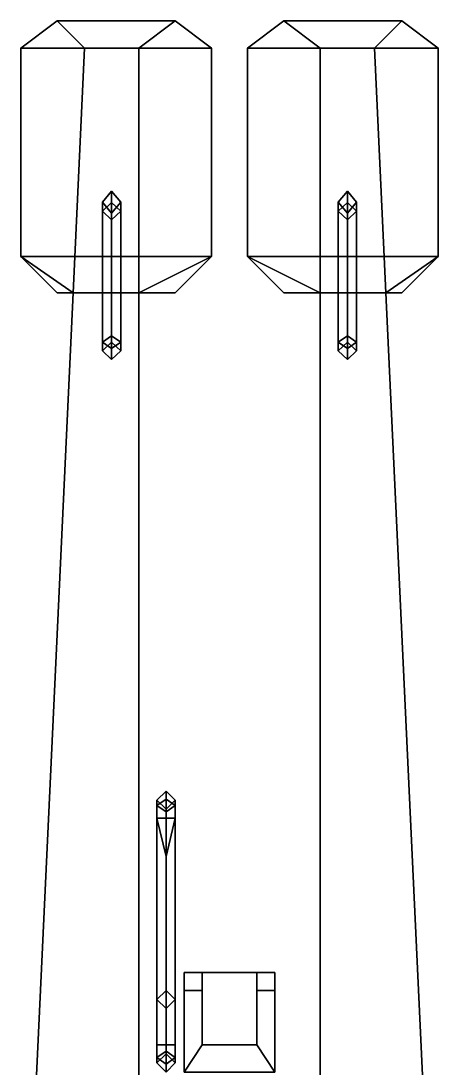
# Model space of a CAD drawing. Header units: millimetres. Extents: x -0.9 to 1, y -4.4 to 14.2.
# Drawn here: x -0.23 to 0.23, y 0.574 to 1.73 of the extents above; entities that cross this region are included whole.
import ezdxf

# ---------------------------------------------------------------- set-up
doc = ezdxf.new("R2010")
doc.units = ezdxf.units.MM
for name, color, linetype in [('gun', 1, 'Continuous'), ('sleeve', 5, 'Continuous'), ('trail', 6, 'Continuous')]:
    doc.layers.add(name, color=color, linetype=linetype)

msp = doc.modelspace()

# ---------------------------------------------------------------- linework, layer by layer
at = {"layer": 'gun'}
for points in [[(0.03, 0.68, 0.57), (0.05, 0.68, 0.55), (-0.05, 0.68, 0.55), (-0.03, 0.68, 0.57)], [(0.05, 0.68, 0.55), (0.05, 0.57, 0.55), (-0.05, 0.57, 0.55), (-0.05, 0.68, 0.55)], [(-0.05, 0.68, 0.55), (-0.05, 0.57, 0.55), (-0.05, 0.57, 0.65), (-0.05, 0.66, 0.65)], [(-0.05, 0.68, 0.63), (-0.05, 0.66, 0.65), (-0.03, 0.66, 0.65), (-0.03, 0.68, 0.63)], [(-0.05, 0.68, 0.55), (-0.05, 0.68, 0.55), (-0.05, 0.66, 0.65), (-0.05, 0.68, 0.63)], [(-0.03, 0.68, 0.63), (-0.03, 0.68, 0.57), (-0.05, 0.68, 0.55), (-0.05, 0.68, 0.63)], [(-0.03, 0.6, 0.65), (-0.03, 0.6, 0.57), (-0.03, 0.68, 0.57), (-0.03, 0.66, 0.65)], [(-0.03, 0.66, 0.65), (-0.03, 0.68, 0.57), (-0.03, 0.68, 0.57), (-0.03, 0.68, 0.63)], [(0.03, 0.6, 0.57), (0.03, 0.68, 0.57), (-0.03, 0.68, 0.57), (-0.03, 0.6, 0.57)], [(0.03, 0.68, 0.57), (0.03, 0.6, 0.57), (0.03, 0.6, 0.65), (0.03, 0.66, 0.65)], [(0.03, 0.68, 0.63), (0.03, 0.66, 0.65), (0.05, 0.66, 0.65), (0.05, 0.68, 0.63)], [(0.05, 0.68, 0.63), (0.05, 0.68, 0.55), (0.03, 0.68, 0.57), (0.03, 0.68, 0.63)], [(0.03, 0.68, 0.57), (0.03, 0.68, 0.57), (0.03, 0.66, 0.65), (0.03, 0.68, 0.63)], [(0.05, 0.57, 0.65), (0.05, 0.57, 0.55), (0.05, 0.68, 0.55), (0.05, 0.66, 0.65)], [(0.05, 0.66, 0.65), (0.05, 0.68, 0.55), (0.05, 0.68, 0.55), (0.05, 0.68, 0.63)], [(-0.05, 0.66, 0.65), (-0.05, 0.57, 0.65), (-0.03, 0.6, 0.65), (-0.03, 0.66, 0.65)], [(0.03, 0.66, 0.65), (0.03, 0.6, 0.65), (0.05, 0.57, 0.65), (0.05, 0.66, 0.65)], [(-0.03, 0.6, 0.65), (-0.05, 0.57, 0.65), (0.05, 0.57, 0.65), (0.03, 0.6, 0.65)], [(0.03, 0.6, 0.65), (0.03, 0.6, 0.57), (-0.03, 0.6, 0.57), (-0.03, 0.6, 0.65)]]:
    msp.add_3dface(points, dxfattribs=at)
at = {"layer": 'sleeve'}
for points in [[(-0.07, 0.8712, 0.5188), (-0.08, 0.8641, 0.5259), (-0.08, 0.87, 0.54), (-0.07, 0.88, 0.54)], [(-0.07, 0.88, 0.56), (-0.08, 0.87, 0.56), (-0.08, 0.8641, 0.5741), (-0.07, 0.8712, 0.5812)], [(-0.07, 0.88, 0.54), (-0.08, 0.87, 0.54), (-0.08, 0.87, 0.56), (-0.07, 0.88, 0.56)], [(-0.06, 0.8641, 0.5259), (-0.07, 0.8712, 0.5188), (-0.07, 0.88, 0.54), (-0.06, 0.87, 0.54)], [(-0.06, 0.87, 0.56), (-0.07, 0.88, 0.56), (-0.07, 0.8712, 0.5812), (-0.06, 0.8641, 0.5741)], [(-0.06, 0.87, 0.54), (-0.07, 0.88, 0.54), (-0.07, 0.88, 0.56), (-0.06, 0.87, 0.56)], [(-0.07, 0.85, 0.51), (-0.08, 0.85, 0.52), (-0.08, 0.8641, 0.5259), (-0.07, 0.8712, 0.5188)], [(-0.07, 0.8712, 0.5812), (-0.08, 0.8641, 0.5741), (-0.08, 0.85, 0.58), (-0.07, 0.85, 0.59)], [(-0.08, 0.8641, 0.5259), (-0.07, 0.8571, 0.5329), (-0.07, 0.86, 0.54), (-0.08, 0.87, 0.54)], [(-0.08, 0.87, 0.56), (-0.07, 0.86, 0.56), (-0.07, 0.8571, 0.5671), (-0.08, 0.8641, 0.5741)], [(-0.08, 0.87, 0.54), (-0.07, 0.86, 0.54), (-0.07, 0.86, 0.56), (-0.08, 0.87, 0.56)], [(-0.06, 0.85, 0.52), (-0.07, 0.85, 0.51), (-0.07, 0.8712, 0.5188), (-0.06, 0.8641, 0.5259)], [(-0.06, 0.8641, 0.5741), (-0.07, 0.8712, 0.5812), (-0.07, 0.85, 0.59), (-0.06, 0.85, 0.58)], [(-0.07, 0.8571, 0.5329), (-0.06, 0.8641, 0.5259), (-0.06, 0.87, 0.54), (-0.07, 0.86, 0.54)], [(-0.07, 0.86, 0.56), (-0.06, 0.87, 0.56), (-0.06, 0.8641, 0.5741), (-0.07, 0.8571, 0.5671)], [(-0.07, 0.86, 0.54), (-0.06, 0.87, 0.54), (-0.06, 0.87, 0.56), (-0.07, 0.86, 0.56)], [(-0.08, 0.85, 0.52), (-0.07, 0.85, 0.53), (-0.07, 0.8571, 0.5329), (-0.08, 0.8641, 0.5259)], [(-0.08, 0.8641, 0.5741), (-0.07, 0.8571, 0.5671), (-0.07, 0.85, 0.57), (-0.08, 0.85, 0.58)], [(-0.07, 0.85, 0.53), (-0.06, 0.85, 0.52), (-0.06, 0.8641, 0.5259), (-0.07, 0.8571, 0.5329)], [(-0.07, 0.8571, 0.5671), (-0.06, 0.8641, 0.5741), (-0.06, 0.85, 0.58), (-0.07, 0.85, 0.57)], [(-0.08, 0.65, 0.68), (-0.07, 0.66, 0.69), (-0.07, 0.85, 0.59), (-0.08, 0.85, 0.58)], [(-0.07, 0.64, 0.67), (-0.08, 0.65, 0.68), (-0.08, 0.85, 0.58), (-0.07, 0.808, 0.59)], [(-0.08, 0.6, 0.5), (-0.07, 0.6, 0.51), (-0.07, 0.85, 0.53), (-0.08, 0.85, 0.52)], [(-0.07, 0.6, 0.49), (-0.08, 0.6, 0.5), (-0.08, 0.85, 0.52), (-0.07, 0.85, 0.51)], [(-0.07, 0.59, 0.57), (-0.08, 0.58, 0.58), (-0.08, 0.85, 0.58), (-0.07, 0.85, 0.57)], [(-0.08, 0.58, 0.58), (-0.07, 0.59, 0.59), (-0.07, 0.808, 0.59), (-0.08, 0.85, 0.58)], [(-0.07, 0.66, 0.69), (-0.06, 0.65, 0.68), (-0.06, 0.85, 0.58), (-0.07, 0.85, 0.59)], [(-0.06, 0.65, 0.68), (-0.07, 0.64, 0.67), (-0.07, 0.808, 0.59), (-0.06, 0.85, 0.58)], [(-0.07, 0.6, 0.51), (-0.06, 0.6, 0.5), (-0.06, 0.85, 0.52), (-0.07, 0.85, 0.53)], [(-0.06, 0.6, 0.5), (-0.07, 0.6, 0.49), (-0.07, 0.85, 0.51), (-0.06, 0.85, 0.52)], [(-0.06, 0.58, 0.58), (-0.07, 0.59, 0.57), (-0.07, 0.85, 0.57), (-0.06, 0.85, 0.58)], [(-0.07, 0.59, 0.59), (-0.06, 0.58, 0.58), (-0.06, 0.85, 0.58), (-0.07, 0.808, 0.59)], [(-0.08, 0.6, 0.68), (-0.07, 0.6, 0.69), (-0.07, 0.66, 0.69), (-0.08, 0.65, 0.68)], [(-0.07, 0.6, 0.69), (-0.06, 0.6, 0.68), (-0.06, 0.65, 0.68), (-0.07, 0.66, 0.69)], [(-0.07, 0.6, 0.67), (-0.08, 0.6, 0.68), (-0.08, 0.65, 0.68), (-0.07, 0.64, 0.67)], [(-0.06, 0.6, 0.68), (-0.07, 0.6, 0.67), (-0.07, 0.64, 0.67), (-0.06, 0.65, 0.68)], [(-0.08, 0.5859, 0.5059), (-0.07, 0.5929, 0.5129), (-0.07, 0.6, 0.51), (-0.08, 0.6, 0.5)], [(-0.07, 0.5788, 0.4988), (-0.08, 0.5859, 0.5059), (-0.08, 0.6, 0.5), (-0.07, 0.6, 0.49)], [(-0.08, 0.6, 0.68), (-0.07, 0.6, 0.67), (-0.07, 0.5929, 0.6671), (-0.08, 0.5859, 0.6741)], [(-0.07, 0.6, 0.69), (-0.08, 0.6, 0.68), (-0.08, 0.5859, 0.6741), (-0.07, 0.5788, 0.6812)], [(-0.08, 0.58, 0.52), (-0.07, 0.59, 0.52), (-0.07, 0.5929, 0.5129), (-0.08, 0.5859, 0.5059)], [(-0.08, 0.5859, 0.6741), (-0.07, 0.5929, 0.6671), (-0.07, 0.59, 0.66), (-0.08, 0.58, 0.66)], [(-0.07, 0.59, 0.59), (-0.08, 0.58, 0.58), (-0.08, 0.58, 0.66), (-0.07, 0.59, 0.66)], [(-0.07, 0.59, 0.52), (-0.08, 0.58, 0.52), (-0.08, 0.58, 0.58), (-0.07, 0.59, 0.57)], [(-0.07, 0.5929, 0.5129), (-0.06, 0.5859, 0.5059), (-0.06, 0.6, 0.5), (-0.07, 0.6, 0.51)], [(-0.06, 0.5859, 0.5059), (-0.07, 0.5788, 0.4988), (-0.07, 0.6, 0.49), (-0.06, 0.6, 0.5)], [(-0.07, 0.6, 0.67), (-0.06, 0.6, 0.68), (-0.06, 0.5859, 0.6741), (-0.07, 0.5929, 0.6671)], [(-0.06, 0.6, 0.68), (-0.07, 0.6, 0.69), (-0.07, 0.5788, 0.6812), (-0.06, 0.5859, 0.6741)], [(-0.07, 0.59, 0.52), (-0.06, 0.58, 0.52), (-0.06, 0.5859, 0.5059), (-0.07, 0.5929, 0.5129)], [(-0.07, 0.5929, 0.6671), (-0.06, 0.5859, 0.6741), (-0.06, 0.58, 0.66), (-0.07, 0.59, 0.66)], [(-0.06, 0.58, 0.58), (-0.07, 0.59, 0.59), (-0.07, 0.59, 0.66), (-0.06, 0.58, 0.66)], [(-0.06, 0.58, 0.52), (-0.07, 0.59, 0.52), (-0.07, 0.59, 0.57), (-0.06, 0.58, 0.58)], [(-0.07, 0.57, 0.52), (-0.08, 0.58, 0.52), (-0.08, 0.5859, 0.5059), (-0.07, 0.5788, 0.4988)], [(-0.07, 0.5788, 0.6812), (-0.08, 0.5859, 0.6741), (-0.08, 0.58, 0.66), (-0.07, 0.57, 0.66)], [(-0.08, 0.58, 0.52), (-0.07, 0.57, 0.52), (-0.07, 0.57, 0.66), (-0.08, 0.58, 0.66)], [(-0.06, 0.58, 0.52), (-0.07, 0.57, 0.52), (-0.07, 0.5788, 0.4988), (-0.06, 0.5859, 0.5059)], [(-0.06, 0.5859, 0.6741), (-0.07, 0.5788, 0.6812), (-0.07, 0.57, 0.66), (-0.06, 0.58, 0.66)], [(-0.07, 0.57, 0.52), (-0.06, 0.58, 0.52), (-0.06, 0.58, 0.66), (-0.07, 0.57, 0.66)]]:
    msp.add_3dface(points, dxfattribs=at)
at = {"layer": 'trail'}
for points in [[(-0.16, 1.7, -0.01), (-0.19, 1.73, -0.01), (-0.19, 1.73, -0.01), (-0.23, 1.7, -0.01)], [(-0.23, 1.7, -0.01), (-0.19, 1.73, -0.01), (-0.19, 1.73, -0.03), (-0.23, 1.7, -0.03)], [(-0.19, 1.73, -0.03), (-0.06, 1.73, -0.03), (-0.02, 1.7, -0.03), (-0.23, 1.7, -0.03)], [(-0.19, 1.73, -0.01), (-0.06, 1.73, -0.01), (-0.06, 1.73, -0.03), (-0.19, 1.73, -0.03)], [(-0.16, 1.7, -0.01), (-0.1, 1.7, -0.01), (-0.06, 1.73, -0.01), (-0.19, 1.73, -0.01)], [(-0.02, 1.7, -0.01), (-0.06, 1.73, -0.01), (-0.1, 1.7, -0.01)], [(-0.02, 1.7, -0.03), (-0.06, 1.73, -0.03), (-0.06, 1.73, -0.01), (-0.02, 1.7, -0.01)], [(0.19, 1.73, -0.03), (0.06, 1.73, -0.03), (0.02, 1.7, -0.03), (0.23, 1.7, -0.03)], [(0.02, 1.7, -0.03), (0.06, 1.73, -0.03), (0.06, 1.73, -0.01), (0.02, 1.7, -0.01)], [(0.02, 1.7, -0.01), (0.06, 1.73, -0.01), (0.1, 1.7, -0.01)], [(0.19, 1.73, -0.01), (0.06, 1.73, -0.01), (0.06, 1.73, -0.03), (0.19, 1.73, -0.03)], [(0.16, 1.7, -0.01), (0.1, 1.7, -0.01), (0.06, 1.73, -0.01), (0.19, 1.73, -0.01)], [(0.16, 1.7, -0.01), (0.19, 1.73, -0.01), (0.19, 1.73, -0.01), (0.23, 1.7, -0.01)], [(0.23, 1.7, -0.01), (0.19, 1.73, -0.01), (0.19, 1.73, -0.03), (0.23, 1.7, -0.03)], [(-0.23, 1.7, -0.03), (-0.02, 1.7, -0.03), (-0.02, 1.47, -0.03), (-0.23, 1.47, -0.03)], [(-0.1726, 1.43, -0.01), (-0.16, 1.7, -0.01), (-0.23, 1.7, -0.01), (-0.23, 1.47, -0.01)], [(-0.23, 1.47, -0.01), (-0.23, 1.7, -0.01), (-0.23, 1.7, -0.03), (-0.23, 1.47, -0.03)], [(-0.2221, 0.37, 0.21), (-0.1726, 1.43, 0.07), (-0.16, 1.7, -0.01), (-0.1726, 1.43, -0.01)], [(-0.1726, 1.43, 0.07), (-0.1, 1.43, 0.07), (-0.1, 1.7, -0.01), (-0.16, 1.7, -0.01)], [(-0.02, 1.47, -0.01), (-0.02, 1.7, -0.01), (-0.1, 1.7, -0.01), (-0.1, 1.43, -0.01)], [(-0.1, 1.43, -0.01), (-0.1, 1.7, -0.01), (-0.1, 1.43, 0.07), (-0.1, 0.37, 0.21)], [(-0.02, 1.47, -0.03), (-0.02, 1.7, -0.03), (-0.02, 1.7, -0.01), (-0.02, 1.47, -0.01)], [(0.02, 1.47, -0.03), (0.02, 1.7, -0.03), (0.02, 1.7, -0.01), (0.02, 1.47, -0.01)], [(0.23, 1.7, -0.03), (0.02, 1.7, -0.03), (0.02, 1.47, -0.03), (0.23, 1.47, -0.03)], [(0.02, 1.47, -0.01), (0.02, 1.7, -0.01), (0.1, 1.7, -0.01), (0.1, 1.43, -0.01)], [(0.1, 1.43, -0.01), (0.1, 1.7, -0.01), (0.1, 1.43, 0.07), (0.1, 0.37, 0.21)], [(0.1726, 1.43, 0.07), (0.1, 1.43, 0.07), (0.1, 1.7, -0.01), (0.16, 1.7, -0.01)], [(0.1726, 1.43, -0.01), (0.16, 1.7, -0.01), (0.23, 1.7, -0.01), (0.23, 1.47, -0.01)], [(0.2221, 0.37, 0.21), (0.1726, 1.43, 0.07), (0.16, 1.7, -0.01), (0.1726, 1.43, -0.01)], [(0.23, 1.47, -0.01), (0.23, 1.7, -0.01), (0.23, 1.7, -0.03), (0.23, 1.47, -0.03)], [(-0.13, 1.5298, 0.0404), (-0.14, 1.5202, 0.0433), (-0.14, 1.53, 0.08), (-0.13, 1.5422, 0.0871)], [(-0.13, 1.5422, 0.0871), (-0.14, 1.53, 0.08), (-0.14, 1.3755, 0.1214), (-0.13, 1.3684, 0.1337)], [(-0.12, 1.5202, 0.0433), (-0.13, 1.5298, 0.0404), (-0.13, 1.5422, 0.0871), (-0.12, 1.53, 0.08)], [(-0.12, 1.53, 0.08), (-0.13, 1.5422, 0.0871), (-0.13, 1.3684, 0.1337), (-0.12, 1.3755, 0.1214)], [(0.12, 1.5202, 0.0433), (0.13, 1.5298, 0.0404), (0.13, 1.5422, 0.0871), (0.12, 1.53, 0.08)], [(0.12, 1.53, 0.08), (0.13, 1.5422, 0.0871), (0.13, 1.3684, 0.1337), (0.12, 1.3755, 0.1214)], [(0.13, 1.5298, 0.0404), (0.14, 1.5202, 0.0433), (0.14, 1.53, 0.08), (0.13, 1.5422, 0.0871)], [(0.13, 1.5422, 0.0871), (0.14, 1.53, 0.08), (0.14, 1.3755, 0.1214), (0.13, 1.3684, 0.1337)], [(-0.14, 1.5202, 0.0433), (-0.13, 1.5106, 0.0461), (-0.13, 1.5178, 0.0729), (-0.14, 1.53, 0.08)], [(-0.14, 1.53, 0.08), (-0.13, 1.5178, 0.0729), (-0.13, 1.3825, 0.1092), (-0.14, 1.3755, 0.1214)], [(-0.13, 1.5106, 0.0461), (-0.12, 1.5202, 0.0433), (-0.12, 1.53, 0.08), (-0.13, 1.5178, 0.0729)], [(-0.13, 1.5178, 0.0729), (-0.12, 1.53, 0.08), (-0.12, 1.3755, 0.1214), (-0.13, 1.3825, 0.1092)], [(0.13, 1.5106, 0.0461), (0.12, 1.5202, 0.0433), (0.12, 1.53, 0.08), (0.13, 1.5178, 0.0729)], [(0.13, 1.5178, 0.0729), (0.12, 1.53, 0.08), (0.12, 1.3755, 0.1214), (0.13, 1.3825, 0.1092)], [(0.14, 1.5202, 0.0433), (0.13, 1.5106, 0.0461), (0.13, 1.5178, 0.0729), (0.14, 1.53, 0.08)], [(0.14, 1.53, 0.08), (0.13, 1.5178, 0.0729), (0.13, 1.3825, 0.1092), (0.14, 1.3755, 0.1214)], [(-0.06, 1.43, -0.03), (-0.19, 1.43, -0.03), (-0.23, 1.47, -0.03), (-0.02, 1.47, -0.03)], [(-0.23, 1.47, -0.01), (-0.19, 1.43, -0.01), (-0.1726, 1.43, -0.01), (-0.23, 1.47, -0.01)], [(-0.23, 1.47, -0.03), (-0.19, 1.43, -0.03), (-0.19, 1.43, -0.01), (-0.23, 1.47, -0.01)], [(-0.1, 1.43, -0.01), (-0.1, 1.43, -0.01), (-0.06, 1.43, -0.01), (-0.02, 1.47, -0.01)], [(-0.02, 1.47, -0.01), (-0.06, 1.43, -0.01), (-0.06, 1.43, -0.03), (-0.02, 1.47, -0.03)], [(0.06, 1.43, -0.03), (0.19, 1.43, -0.03), (0.23, 1.47, -0.03), (0.02, 1.47, -0.03)], [(0.02, 1.47, -0.01), (0.06, 1.43, -0.01), (0.06, 1.43, -0.03), (0.02, 1.47, -0.03)], [(0.1, 1.43, -0.01), (0.1, 1.43, -0.01), (0.06, 1.43, -0.01), (0.02, 1.47, -0.01)], [(0.23, 1.47, -0.01), (0.19, 1.43, -0.01), (0.1726, 1.43, -0.01), (0.23, 1.47, -0.01)], [(0.23, 1.47, -0.03), (0.19, 1.43, -0.03), (0.19, 1.43, -0.01), (0.23, 1.47, -0.01)], [(-0.2221, 0.37, 0.33), (-0.1, 0.37, 0.33), (-0.1, 1.43, 0.07), (-0.1726, 1.43, 0.07)], [(-0.1, 0.37, 0.21), (-0.2221, 0.37, 0.21), (-0.1726, 1.43, -0.01), (-0.1, 1.43, -0.01)], [(-0.2221, 0.37, 0.33), (-0.1726, 1.43, 0.07), (-0.1726, 1.43, 0.07), (-0.2221, 0.37, 0.21)], [(-0.06, 1.43, -0.01), (-0.19, 1.43, -0.01), (-0.19, 1.43, -0.03), (-0.06, 1.43, -0.03)], [(-0.1, 1.43, 0.07), (-0.1, 0.37, 0.33), (-0.1, 0.37, 0.21), (-0.1, 1.43, 0.07)], [(0.06, 1.43, -0.01), (0.19, 1.43, -0.01), (0.19, 1.43, -0.03), (0.06, 1.43, -0.03)], [(0.2221, 0.37, 0.33), (0.1, 0.37, 0.33), (0.1, 1.43, 0.07), (0.1726, 1.43, 0.07)], [(0.1, 1.43, 0.07), (0.1, 0.37, 0.33), (0.1, 0.37, 0.21), (0.1, 1.43, 0.07)], [(0.1, 0.37, 0.21), (0.2221, 0.37, 0.21), (0.1726, 1.43, -0.01), (0.1, 1.43, -0.01)], [(0.2221, 0.37, 0.33), (0.1726, 1.43, 0.07), (0.1726, 1.43, 0.07), (0.2221, 0.37, 0.21)], [(-0.13, 1.3756, 0.0833), (-0.14, 1.3659, 0.0857), (-0.14, 1.3755, 0.1214), (-0.13, 1.3825, 0.1092)], [(-0.14, 1.3659, 0.0857), (-0.13, 1.3562, 0.0881), (-0.13, 1.3684, 0.1337), (-0.14, 1.3755, 0.1214)], [(-0.12, 1.3659, 0.0857), (-0.13, 1.3756, 0.0833), (-0.13, 1.3825, 0.1092), (-0.12, 1.3755, 0.1214)], [(-0.13, 1.3562, 0.0881), (-0.12, 1.3659, 0.0857), (-0.12, 1.3755, 0.1214), (-0.13, 1.3684, 0.1337)], [(0.12, 1.3659, 0.0857), (0.13, 1.3756, 0.0833), (0.13, 1.3825, 0.1092), (0.12, 1.3755, 0.1214)], [(0.13, 1.3562, 0.0881), (0.12, 1.3659, 0.0857), (0.12, 1.3755, 0.1214), (0.13, 1.3684, 0.1337)], [(0.13, 1.3756, 0.0833), (0.14, 1.3659, 0.0857), (0.14, 1.3755, 0.1214), (0.13, 1.3825, 0.1092)], [(0.14, 1.3659, 0.0857), (0.13, 1.3562, 0.0881), (0.13, 1.3684, 0.1337), (0.14, 1.3755, 0.1214)]]:
    msp.add_3dface(points, dxfattribs=at)

doc.saveas('drawing.dxf')
